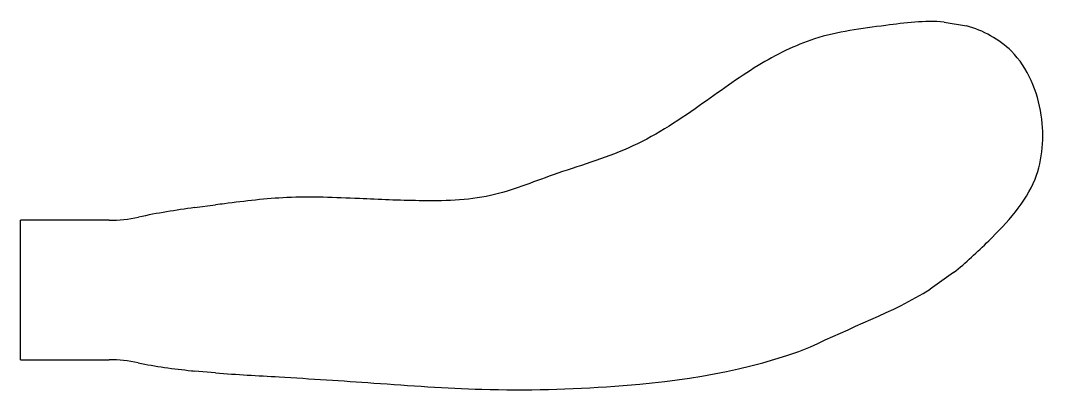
# Model space of a CAD drawing. Header units: millimetres. Extents: x -31 to 116, y -18 to 36.
import ezdxf

# ---------------------------------------------------------------- set-up
doc = ezdxf.new("R2010")
doc.units = ezdxf.units.MM

msp = doc.modelspace()

# ---------------------------------------------------------------- linework, layer by layer
at = {"color": 7, "linetype": 'Continuous', "lineweight": 25}
for p, q in [((101.76, 35.31), (104.99, 34.76)), ((-5.79, 8.68), (-2.78, 9.08)), ((-18.04, 6.87), (-30.79, 6.87)), ((-30.79, -13.13), (-30.79, 6.87)), ((103.14, -0.63), (99.76, -3.02)), ((-30.79, -13.13), (-18.07, -13.13)), ((-2.78, -15.02), (-5.79, -14.76))]:
    msp.add_line(p, q, dxfattribs=at)
for centre, start, end in [((-18.04, 26.87), 270, 282.0997), ((-18.07, -33.13), 77.9965, 90)]:
    msp.add_arc(centre, 20, start, end, dxfattribs=at)
for points, knots in [([(101.76, 35.31), (98.99, 35.53), (92.68, 34.72), (83.49, 33.56), (74.54, 29.06), (66.27, 22.88), (56.79, 16.72), (46.21, 13.82), (36.54, 9.75), (26.96, 9.57), (17.25, 10), (7.9, 10.41), (1.03, 9.56), (-2.36, 9.13), (-2.78, 9.08)], [0.3271007, 0.3271007, 0.3271007, 0.3271007, 0.3655031, 0.4132986, 0.4547103, 0.5017238, 0.5563591, 0.6091088, 0.652642, 0.6999075, 0.7394122, 0.7873673, 0.8287899, 0.8346933, 0.8346933, 0.8346933, 0.8346933]), ([(103.14, -0.63), (104.89, 0.76), (109.24, 4.84), (115.66, 11.74), (116.44, 22.35), (112.82, 31.16), (107.38, 34.1), (104.99, 34.76)], [0.1068876, 0.1068876, 0.1068876, 0.1068876, 0.1379995, 0.1890529, 0.2314542, 0.2780469, 0.3120027, 0.3120027, 0.3120027, 0.3120027]), ([(-2.78, -15.02), (0.25, -15.26), (7.82, -15.66), (20.56, -16.51), (36.61, -17.68), (57.74, -17.16), (73.61, -14.81), (82.6, -11.31)], [0.2734406, 0.2734406, 0.2734406, 0.2734406, 0.3504357, 0.4654431, 0.5966369, 0.7575989, 1, 1, 1, 1]), ([(-13.91, -13.57), (-11.39, -14.1), (-8.66, -14.47), (-5.94, -14.74), (-5.79, -14.76)], [0.17880238, 0.17880238, 0.17880238, 0.17880238, 0.24414032, 0.24802391, 0.24802391, 0.24802391, 0.24802391])]:
    msp.add_open_spline(points, degree=3, knots=knots, dxfattribs=at)
for points in [[(-5.79, 8.68), (-8.47, 8.32), (-11.15, 7.89), (-13.85, 7.32)], [(82.6, -11.31), (88.19, -8.52), (94.41, -6.37), (99.76, -3.02)]]:
    msp.add_open_spline(points, degree=3, dxfattribs=at)

doc.saveas('drawing.dxf')
